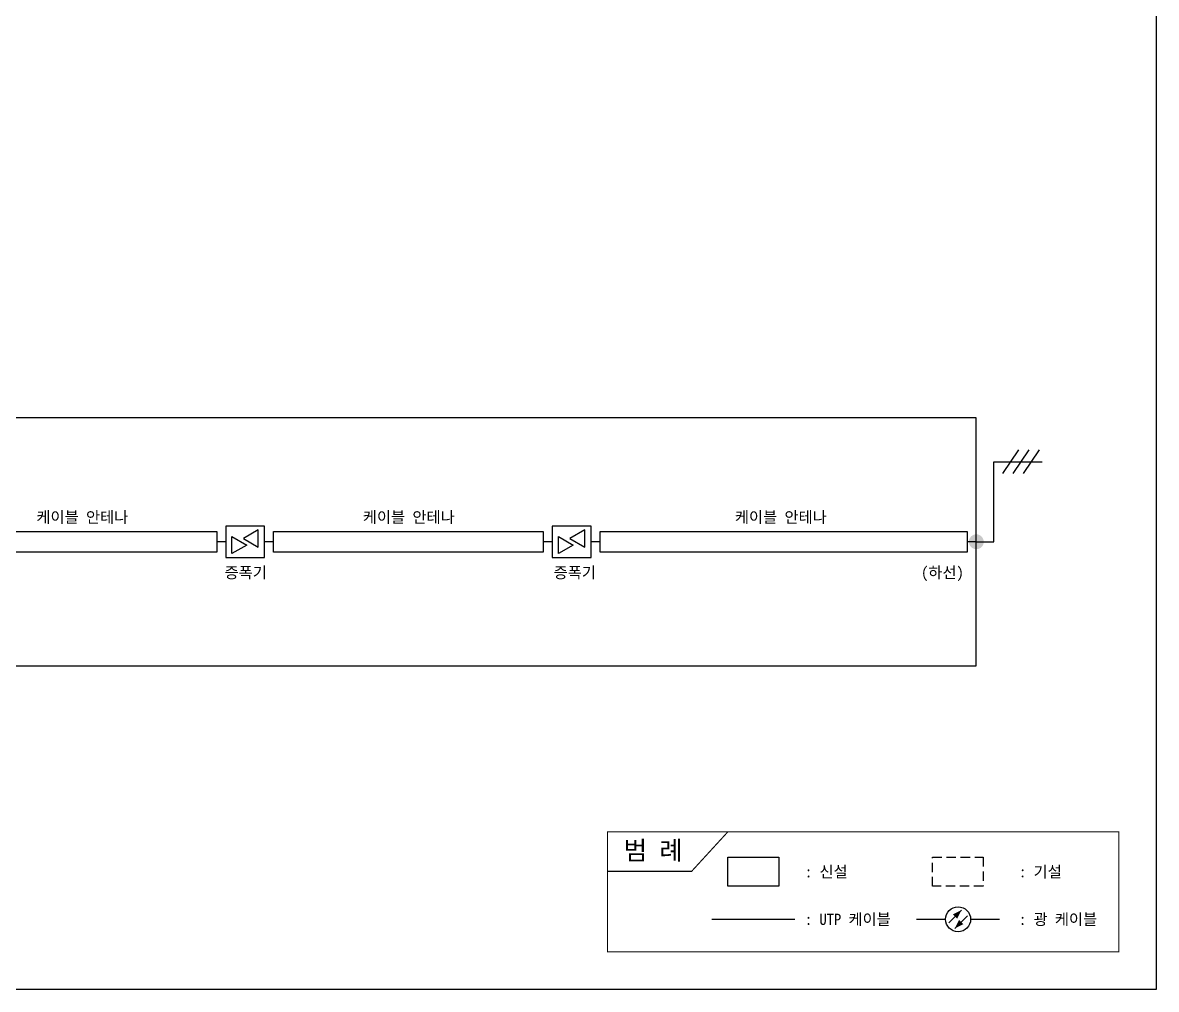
# Model space of a CAD drawing. Header units: millimetres. Extents: x 0 to 2521, y -5 to 594.
# Drawn here: x 2218.3 to 2520.7, y 10.6 to 268.6 of the extents above; entities that cross this region are included whole.
import ezdxf
from ezdxf.enums import TextEntityAlignment as Align

# ---------------------------------------------------------------- set-up
doc = ezdxf.new("R2010")
doc.units = ezdxf.units.MM
doc.header["$LTSCALE"] = 10
doc.linetypes.add('A-HIDDN01', pattern=[0.375, 0.25, -0.125])
for name, color, linetype in [('CS-TABL-LIN1', 4, 'Continuous'), ('CZ-SYMB', 2, 'Continuous'), ('CZ-TABL', 7, 'Continuous'), ('CZ-TEX1', 6, 'Continuous'), ('TN-CABL', 4, 'Continuous'), ('TT-CABL', 4, 'Continuous'), ('TT-COMM-CABL', 4, 'Continuous'), ('TT-COMM-SYMB', 3, 'Continuous'), ('TT-COMM-TEXT', 3, 'Continuous'), ('TT-TEXT', 3, 'Continuous')]:
    doc.layers.add(name, color=color, linetype=linetype)
doc.styles.add('굴림체', font='GulimChe.ttf')

# ---------------------------------------------------------------- blocks, each defined once
blk = doc.blocks.new('WW')
at = {"layer": 'CZ-SYMB'}
for points in [[(1.83, 4.94), (-5.02, -1.91)], [(-1.83, -4.94), (5.02, 1.91)]]:
    blk.add_lwpolyline(points, dxfattribs=at)
for points in [[(-2.78, 2.59), (1.83, 4.94), (-0.52, 0.33)], [(2.78, -2.59), (-1.83, -4.94), (0.52, -0.33)]]:
    blk.add_solid(points, dxfattribs=at)
at = {"layer": 'TN-CABL'}
blk.add_circle((0, 0), 6.67, dxfattribs=at)

msp = doc.modelspace()

# ---------------------------------------------------------------- hatches: boundary and pattern name
at = {"layer": 'TT-COMM-CABL'}
msp.add_hatch(color=256, dxfattribs=at).paths.add_polyline_path([(2474.69, 130.07, 1), (2470.72, 130.07, 1)])

# ---------------------------------------------------------------- linework, layer by layer
at = {"layer": 'CS-TABL-LIN1', "const_width": 0.3}
for points in [[(2374.32, 20.62), (2374.32, 52.68), (2510.74, 52.68), (2510.74, 20.62)], [(2374.32, 42.12), (2396.76, 42.12), (2406.44, 52.68), (2374.32, 52.68)]]:
    msp.add_lwpolyline(points, close=True, dxfattribs=at)
at = {"layer": 'CZ-SYMB'}
msp.add_lwpolyline([(2406.44, 45.86), (2419.99, 45.86), (2419.99, 38.14), (2406.44, 38.14)], close=True, dxfattribs=at)
at = {"layer": 'CZ-SYMB', "linetype": 'A-HIDDN01'}
msp.add_lwpolyline([(2461.03, 45.86), (2474.58, 45.86), (2474.58, 38.14), (2461.03, 38.14)], close=True, dxfattribs=at)
at = {"layer": 'CZ-TABL'}
msp.add_lwpolyline([(2472.71, 163.15), (2174.02, 163.15), (2174.02, 97), (2472.71, 97)], close=True, dxfattribs=at)
at = {"layer": 'Defpoints'}
msp.add_lwpolyline([(2520.74, 526.62), (1724.74, 526.62), (1724.74, 10.62), (2520.74, 10.62)], close=True, dxfattribs=at)
at = {"layer": 'TN-CABL', "flags": 128}
for points in [[(2402.17, 29.31), (2424.25, 29.31)], [(2456.76, 29.31), (2464.41, 29.31)], [(2471.2, 29.31), (2478.85, 29.31)]]:
    msp.add_lwpolyline(points, dxfattribs=at)
at = {"layer": 'TT-CABL'}
msp.add_line((2472.71, 130.07), (2477.4, 130.07), dxfattribs=at)
for points in [[(2483.99, 154.62), (2479.7, 148.25)], [(2486.75, 154.62), (2482.46, 148.25)], [(2489.52, 154.62), (2485.23, 148.25)], [(2477.4, 130.07), (2477.4, 151.44), (2490.3, 151.44)]]:
    msp.add_lwpolyline(points, dxfattribs=at)
for points in [[(2176.42, 132.85), (2270.04, 132.85), (2270.04, 127.3), (2176.42, 127.3)], [(2285.21, 132.85), (2357.13, 132.85), (2357.13, 127.3), (2285.21, 127.3)], [(2372.31, 132.85), (2470.31, 132.85), (2470.31, 127.3), (2372.31, 127.3)]]:
    msp.add_lwpolyline(points, close=True, dxfattribs=at)
at = {"layer": 'TT-COMM-CABL', "flags": 128}
for points in [[(2272.44, 130.07), (2270.04, 130.07)], [(2285.21, 130.07), (2282.81, 130.07)], [(2359.53, 130.07), (2357.13, 130.07)], [(2372.31, 130.07), (2369.91, 130.07)], [(2472.71, 130.07), (2470.31, 130.07)]]:
    msp.add_lwpolyline(points, dxfattribs=at)
at = {"layer": 'TT-COMM-SYMB', "linetype": 'Continuous'}
for p, q in [((2272.44, 134.27), (2272.44, 125.87)), ((2282.81, 134.27), (2272.44, 134.27)), ((2282.81, 125.87), (2282.81, 134.27)), ((2359.53, 134.27), (2359.53, 125.87)), ((2369.91, 134.27), (2359.53, 134.27)), ((2369.91, 125.87), (2369.91, 134.27)), ((2272.44, 125.87), (2282.81, 125.87)), ((2359.53, 125.87), (2369.91, 125.87))]:
    msp.add_line(p, q, dxfattribs=at)
at = {"layer": 'TT-COMM-SYMB'}
for p, q in [((2281.14, 133.23), (2277.19, 130.95)), ((2281.14, 128.67), (2281.14, 133.23)), ((2368.24, 133.23), (2364.28, 130.95)), ((2368.24, 128.67), (2368.24, 133.23)), ((2274.11, 126.91), (2274.11, 131.48)), ((2274.11, 131.48), (2278.06, 129.2)), ((2277.19, 130.95), (2281.14, 128.67)), ((2361.21, 126.91), (2361.21, 131.48)), ((2361.21, 131.48), (2365.16, 129.2)), ((2364.28, 130.95), (2368.24, 128.67)), ((2278.06, 129.2), (2274.11, 126.91)), ((2365.16, 129.2), (2361.21, 126.91))]:
    msp.add_line(p, q, dxfattribs=at)

# ---------------------------------------------------------------- block references
at = {"xscale": 0.5, "yscale": 0.5, "zscale": 0.5}
msp.add_blockref('WW', (2467.86, 29.31), dxfattribs=at)

# ---------------------------------------------------------------- texts
at = {"layer": 'CZ-TEX1', "style": '굴림체'}
msp.add_text('범 례', height=5, dxfattribs=at).set_placement((2378.61, 45.19))
at = {"layer": 'TT-COMM-TEXT', "style": '굴림체'}
for s, p in [('케이블 안테나', (2234.19, 136.64)), ('케이블 안테나', (2321.29, 136.64)), ('케이블 안테나', (2420.55, 136.64)), ('증폭기', (2277.79, 121.86)), ('증폭기', (2365.58, 121.86)), ('(하선)', (2463.67, 121.86))]:
    msp.add_text(s, height=3, dxfattribs=at).set_placement(p, align=Align.MIDDLE_CENTER)
at = {"layer": 'TT-TEXT', "style": '굴림체'}
for s, p in [(': 신설', (2426.98, 42)), (': 기설', (2484.1, 42)), (': UTP 케이블', (2426.97, 29.31)), (': 광 케이블', (2484.08, 29.31))]:
    msp.add_text(s, height=3, dxfattribs=at).set_placement(p, align=Align.MIDDLE_LEFT)

doc.saveas('drawing.dxf')
